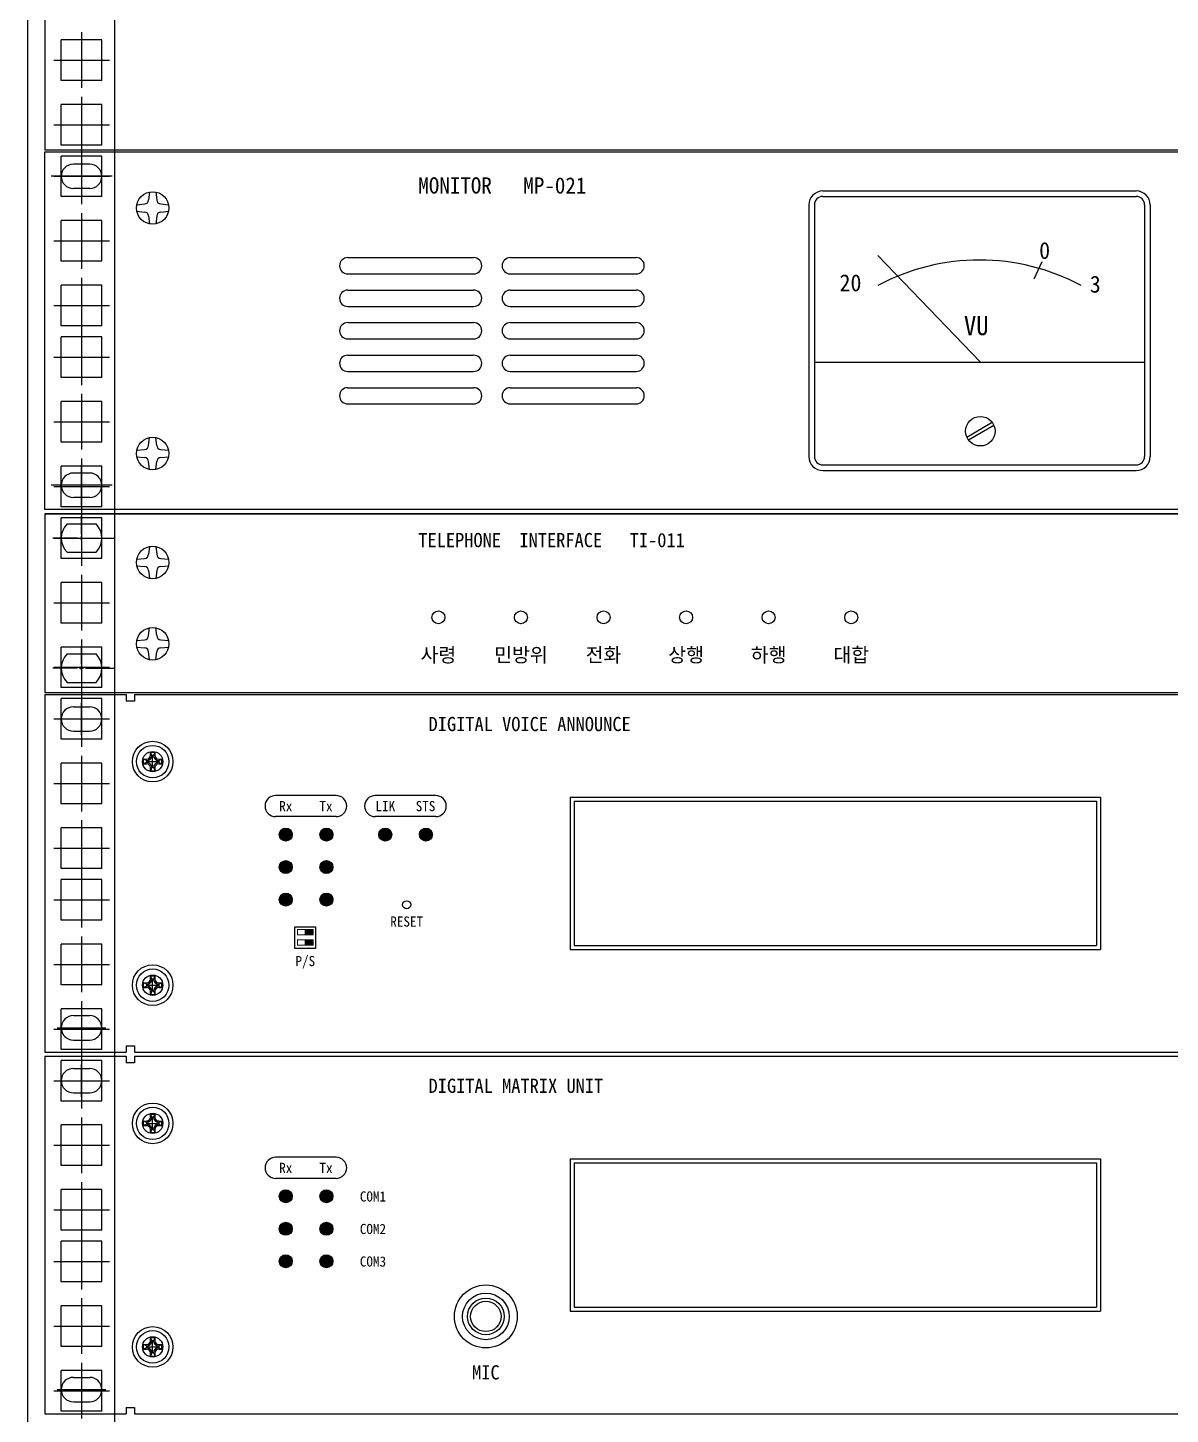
# Model space of a CAD drawing. Header units: millimetres. Extents: x 0 to 841, y 0 to 594.
# Drawn here: x 673.77 to 687.83, y 194.76 to 211.82 of the extents above; entities that cross this region are included whole.
import ezdxf
from ezdxf.enums import TextEntityAlignment as Align

# ---------------------------------------------------------------- set-up
doc = ezdxf.new("R2010")
doc.units = ezdxf.units.MM
doc.header["$LTSCALE"] = 10
doc.layers.add('LINE06', color=9, linetype='Continuous')
doc.styles.get("Standard").update_dxf_attribs({"font": 'GulimChe.ttf'})

msp = doc.modelspace()

# ---------------------------------------------------------------- hatches: boundary and pattern name
at = {"layer": 'LINE06'}
for points in [[(677.18, 200.727), (677.276, 200.727), (677.276, 200.664), (677.18, 200.664)], [(677.18, 200.6), (677.276, 200.6), (677.276, 200.537), (677.18, 200.537)]]:
    msp.add_hatch(color=256, dxfattribs=at).paths.add_polyline_path(points)

# ---------------------------------------------------------------- linework, layer by layer
for p, q in [((673.766, 130.211), (673.766, 223.661)), ((674.836, 130.211), (674.836, 223.661)), ((673.978, 216.992), (673.978, 210.317)), ((674.178, 211.173), (674.178, 211.673)), ((674.678, 211.673), (674.178, 211.673)), ((674.428, 211.766), (674.428, 211.081)), ((674.678, 211.173), (674.678, 211.673)), ((674.086, 211.423), (674.77, 211.423)), ((674.678, 211.173), (674.178, 211.173)), ((674.178, 210.378), (674.178, 210.878)), ((674.678, 210.878), (674.178, 210.878)), ((674.428, 210.971), (674.428, 210.286)), ((674.678, 210.378), (674.678, 210.878)), ((674.086, 210.628), (674.77, 210.628)), ((673.978, 210.317), (698.128, 210.317)), ((674.678, 210.378), (674.178, 210.378)), ((674.428, 210.336), (674.428, 209.651)), ((673.978, 210.293), (698.128, 210.293)), ((673.978, 205.893), (673.978, 210.293)), ((674.178, 209.743), (674.178, 210.243)), ((674.678, 210.243), (674.178, 210.243)), ((674.528, 210.143), (674.328, 210.143)), ((674.428, 210.242), (674.428, 209.743)), ((674.678, 209.743), (674.678, 210.243)), ((674.803, 209.993), (674.053, 209.993)), ((674.086, 209.993), (674.77, 209.993)), ((674.528, 209.843), (674.328, 209.843)), ((675.263, 209.797), (675.253, 209.704)), ((675.343, 209.797), (675.353, 209.704)), ((683.55, 209.813), (687.406, 209.813)), ((674.678, 209.743), (674.178, 209.743)), ((675.109, 209.644), (675.203, 209.654)), ((675.403, 209.654), (675.497, 209.644)), ((683.378, 209.641), (683.378, 206.546)), ((683.446, 209.641), (683.446, 206.546)), ((683.55, 209.745), (687.406, 209.745)), ((687.51, 209.641), (687.51, 206.546)), ((687.578, 209.641), (687.578, 206.546)), ((674.428, 209.541), (674.428, 208.856)), ((675.109, 209.564), (675.203, 209.554)), ((675.253, 209.504), (675.263, 209.41)), ((675.353, 209.504), (675.343, 209.41)), ((675.403, 209.554), (675.497, 209.564)), ((674.178, 208.948), (674.178, 209.448)), ((674.678, 209.448), (674.178, 209.448)), ((674.678, 208.948), (674.678, 209.448)), ((674.086, 209.198), (674.77, 209.198)), ((674.678, 208.948), (674.178, 208.948)), ((677.703, 208.993), (679.253, 208.993)), ((679.703, 208.993), (681.253, 208.993)), ((685.488, 207.708), (684.227, 209.021)), ((686.246, 208.943), (686.145, 208.726)), ((677.703, 208.793), (679.253, 208.793)), ((679.703, 208.793), (681.253, 208.793)), ((674.178, 208.153), (674.178, 208.653)), ((674.678, 208.653), (674.178, 208.653)), ((674.428, 208.746), (674.428, 208.061)), ((674.678, 208.153), (674.678, 208.653)), ((677.703, 208.593), (679.253, 208.593)), ((679.703, 208.593), (681.253, 208.593)), ((674.086, 208.403), (674.77, 208.403)), ((677.703, 208.393), (679.253, 208.393)), ((679.703, 208.393), (681.253, 208.393)), ((674.678, 208.153), (674.178, 208.153)), ((674.428, 208.111), (674.428, 207.426)), ((677.703, 208.193), (679.253, 208.193)), ((679.703, 208.193), (681.253, 208.193)), ((674.178, 207.518), (674.178, 208.018)), ((674.678, 208.018), (674.178, 208.018)), ((674.678, 207.518), (674.678, 208.018)), ((677.703, 207.993), (679.253, 207.993)), ((679.703, 207.993), (681.253, 207.993)), ((674.086, 207.768), (674.77, 207.768)), ((677.703, 207.793), (679.253, 207.793)), ((679.703, 207.793), (681.253, 207.793)), ((677.703, 207.593), (679.253, 207.593)), ((679.703, 207.593), (681.253, 207.593)), ((683.446, 207.708), (687.51, 207.708)), ((674.678, 207.518), (674.178, 207.518)), ((674.428, 207.316), (674.428, 206.631)), ((677.703, 207.393), (679.253, 207.393)), ((679.703, 207.393), (681.253, 207.393)), ((674.178, 206.723), (674.178, 207.223)), ((674.678, 207.223), (674.178, 207.223)), ((674.678, 206.723), (674.678, 207.223)), ((677.703, 207.193), (679.253, 207.193)), ((679.703, 207.193), (681.253, 207.193)), ((674.086, 206.973), (674.77, 206.973)), ((685.321, 206.786), (685.635, 206.967)), ((685.342, 206.75), (685.656, 206.931)), ((675.253, 206.683), (675.263, 206.777)), ((675.353, 206.683), (675.343, 206.777)), ((674.678, 206.723), (674.178, 206.723)), ((675.109, 206.623), (675.203, 206.633)), ((675.403, 206.633), (675.497, 206.623)), ((674.178, 205.928), (674.178, 206.428)), ((674.678, 206.428), (674.178, 206.428)), ((674.428, 206.521), (674.428, 205.836)), ((674.428, 205.945), (674.428, 206.444)), ((674.678, 205.928), (674.678, 206.428)), ((675.109, 206.543), (675.203, 206.533)), ((675.263, 206.39), (675.253, 206.483)), ((675.343, 206.39), (675.353, 206.483)), ((675.403, 206.533), (675.497, 206.543)), ((683.55, 206.442), (687.406, 206.442)), ((674.528, 206.343), (674.328, 206.343)), ((683.55, 206.374), (687.406, 206.374)), ((674.803, 206.193), (674.053, 206.193)), ((674.086, 206.178), (674.77, 206.178)), ((674.528, 206.043), (674.328, 206.043)), ((698.128, 205.893), (673.978, 205.893)), ((674.678, 205.928), (674.178, 205.928)), ((674.428, 205.886), (674.428, 205.201)), ((698.128, 205.843), (673.978, 205.843)), ((673.978, 205.843), (698.128, 205.843)), ((673.978, 205.843), (673.978, 203.643)), ((674.178, 205.293), (674.178, 205.793)), ((674.678, 205.793), (674.178, 205.793)), ((674.25, 205.718), (674.607, 205.718)), ((674.428, 205.593), (674.428, 205.818)), ((674.678, 205.293), (674.678, 205.793)), ((674.378, 205.543), (674.073, 205.543)), ((674.086, 205.543), (674.77, 205.543)), ((674.403, 205.543), (674.453, 205.543)), ((674.428, 205.518), (674.428, 205.568)), ((674.478, 205.543), (674.83, 205.543)), ((674.25, 205.368), (674.607, 205.368)), ((674.428, 205.493), (674.428, 205.268)), ((675.263, 205.437), (675.253, 205.343)), ((675.343, 205.437), (675.353, 205.343)), ((674.678, 205.293), (674.178, 205.293)), ((675.109, 205.283), (675.203, 205.293)), ((675.109, 205.203), (675.203, 205.193)), ((675.403, 205.293), (675.497, 205.283)), ((675.403, 205.193), (675.497, 205.203)), ((674.428, 205.091), (674.428, 204.406)), ((675.253, 205.143), (675.263, 205.05)), ((675.353, 205.143), (675.343, 205.05)), ((674.178, 204.498), (674.178, 204.998)), ((674.678, 204.998), (674.178, 204.998)), ((674.678, 204.498), (674.678, 204.998)), ((674.086, 204.748), (674.77, 204.748)), ((674.678, 204.498), (674.178, 204.498)), ((675.253, 204.343), (675.263, 204.437)), ((675.353, 204.343), (675.343, 204.437)), ((674.178, 203.703), (674.178, 204.203)), ((674.678, 204.203), (674.178, 204.203)), ((674.428, 204.296), (674.428, 203.611)), ((674.428, 203.993), (674.428, 204.218)), ((674.678, 203.703), (674.678, 204.203)), ((675.109, 204.283), (675.203, 204.293)), ((675.109, 204.203), (675.203, 204.193)), ((675.403, 204.293), (675.497, 204.283)), ((675.403, 204.193), (675.497, 204.203)), ((674.25, 204.118), (674.607, 204.118)), ((675.263, 204.05), (675.253, 204.143)), ((675.343, 204.05), (675.353, 204.143)), ((674.378, 203.943), (674.073, 203.943)), ((674.086, 203.953), (674.77, 203.953)), ((674.403, 203.943), (674.453, 203.943)), ((674.428, 203.918), (674.428, 203.968)), ((674.428, 203.893), (674.428, 203.668)), ((674.478, 203.943), (674.83, 203.943)), ((674.678, 203.703), (674.178, 203.703)), ((674.25, 203.768), (674.607, 203.768)), ((674.428, 203.661), (674.428, 202.976)), ((673.978, 203.643), (698.128, 203.643)), ((673.978, 203.618), (673.978, 199.218)), ((673.978, 203.618), (674.978, 203.618)), ((674.178, 203.068), (674.178, 203.568)), ((674.678, 203.568), (674.178, 203.568)), ((674.428, 203.118), (674.428, 203.518)), ((674.678, 203.068), (674.678, 203.568)), ((674.978, 203.618), (674.978, 203.538)), ((675.078, 203.538), (674.978, 203.538)), ((675.078, 203.618), (697.028, 203.618)), ((675.078, 203.618), (675.078, 203.538)), ((674.086, 203.318), (674.77, 203.318)), ((674.128, 203.318), (674.728, 203.318)), ((674.328, 203.468), (674.528, 203.468)), ((674.328, 203.168), (674.528, 203.168)), ((674.678, 203.068), (674.178, 203.068)), ((674.428, 202.866), (674.428, 202.181)), ((675.189, 202.822), (675.229, 202.822)), ((675.189, 202.765), (675.189, 202.822)), ((675.229, 202.805), (675.189, 202.822)), ((675.229, 202.805), (675.229, 202.782)), ((675.275, 202.908), (675.332, 202.908)), ((675.275, 202.868), (675.275, 202.908)), ((675.292, 202.868), (675.275, 202.908)), ((675.315, 202.868), (675.292, 202.868)), ((675.303, 202.719), (675.303, 202.868)), ((675.315, 202.868), (675.332, 202.908)), ((675.332, 202.868), (675.332, 202.908)), ((675.377, 202.822), (675.417, 202.822)), ((675.377, 202.805), (675.417, 202.822)), ((675.377, 202.805), (675.377, 202.782)), ((675.417, 202.765), (675.417, 202.822)), ((674.178, 202.273), (674.178, 202.773)), ((674.678, 202.773), (674.178, 202.773)), ((674.678, 202.273), (674.678, 202.773)), ((675.229, 202.782), (675.189, 202.765)), ((675.189, 202.765), (675.229, 202.765)), ((675.229, 202.793), (675.377, 202.793)), ((675.275, 202.679), (675.275, 202.719)), ((675.292, 202.719), (675.275, 202.679)), ((675.275, 202.679), (675.332, 202.679)), ((675.315, 202.719), (675.292, 202.719)), ((675.315, 202.719), (675.332, 202.679)), ((675.332, 202.679), (675.332, 202.719)), ((675.377, 202.782), (675.417, 202.765)), ((675.377, 202.765), (675.417, 202.765)), ((674.086, 202.523), (674.77, 202.523)), ((677.561, 202.376), (676.816, 202.376)), ((678.786, 202.376), (678.041, 202.376)), ((680.441, 202.356), (686.966, 202.356)), ((680.441, 202.356), (680.441, 200.481)), ((680.441, 202.356), (686.966, 202.356)), ((680.441, 202.356), (680.441, 200.481)), ((680.491, 202.306), (686.916, 202.306)), ((680.491, 202.306), (680.491, 200.531)), ((686.916, 202.306), (686.916, 200.531)), ((686.966, 202.356), (686.966, 200.481)), ((686.966, 202.356), (686.966, 200.481)), ((674.678, 202.273), (674.178, 202.273)), ((674.178, 201.478), (674.178, 201.978)), ((674.678, 201.978), (674.178, 201.978)), ((674.428, 202.071), (674.428, 201.386)), ((674.678, 201.478), (674.678, 201.978)), ((677.561, 202.116), (676.816, 202.116)), ((678.786, 202.116), (678.041, 202.116)), ((674.086, 201.728), (674.77, 201.728)), ((674.678, 201.478), (674.178, 201.478)), ((674.178, 200.843), (674.178, 201.343)), ((674.678, 201.343), (674.178, 201.343)), ((674.428, 201.436), (674.428, 200.751)), ((674.678, 200.843), (674.678, 201.343)), ((674.086, 201.093), (674.77, 201.093)), ((674.678, 200.843), (674.178, 200.843)), ((674.428, 200.641), (674.428, 199.956)), ((674.178, 200.048), (674.178, 200.548)), ((674.678, 200.548), (674.178, 200.548)), ((674.678, 200.048), (674.678, 200.548)), ((680.441, 200.481), (686.966, 200.481)), ((680.441, 200.481), (686.966, 200.481)), ((680.491, 200.531), (686.916, 200.531)), ((674.086, 200.298), (674.77, 200.298)), ((675.275, 200.158), (675.332, 200.158)), ((675.275, 200.118), (675.275, 200.158)), ((675.292, 200.118), (675.275, 200.158)), ((675.315, 200.118), (675.292, 200.118)), ((675.303, 199.969), (675.303, 200.118)), ((675.315, 200.118), (675.332, 200.158)), ((675.332, 200.118), (675.332, 200.158)), ((674.678, 200.048), (674.178, 200.048)), ((675.189, 200.072), (675.229, 200.072)), ((675.189, 200.015), (675.189, 200.072)), ((675.229, 200.055), (675.189, 200.072)), ((675.229, 200.032), (675.189, 200.015)), ((675.189, 200.015), (675.229, 200.015)), ((675.229, 200.055), (675.229, 200.032)), ((675.229, 200.043), (675.377, 200.043)), ((675.275, 199.929), (675.275, 199.969)), ((675.292, 199.969), (675.275, 199.929)), ((675.275, 199.929), (675.332, 199.929)), ((675.315, 199.969), (675.292, 199.969)), ((675.315, 199.969), (675.332, 199.929)), ((675.332, 199.929), (675.332, 199.969)), ((675.377, 200.072), (675.417, 200.072)), ((675.377, 200.055), (675.417, 200.072)), ((675.377, 200.055), (675.377, 200.032)), ((675.377, 200.032), (675.417, 200.015)), ((675.377, 200.015), (675.417, 200.015)), ((675.417, 200.015), (675.417, 200.072)), ((674.178, 199.253), (674.178, 199.753)), ((674.678, 199.753), (674.178, 199.753)), ((674.428, 199.846), (674.428, 199.161)), ((674.678, 199.253), (674.678, 199.753)), ((674.328, 199.668), (674.528, 199.668)), ((674.428, 199.718), (674.428, 199.318)), ((674.086, 199.503), (674.77, 199.503)), ((674.128, 199.518), (674.728, 199.518)), ((674.678, 199.253), (674.178, 199.253)), ((674.328, 199.368), (674.528, 199.368)), ((674.978, 199.298), (674.978, 199.218)), ((674.978, 199.298), (675.078, 199.298)), ((675.078, 199.298), (675.078, 199.218)), ((673.978, 199.218), (674.978, 199.218)), ((673.978, 199.168), (673.978, 194.768)), ((673.978, 199.168), (674.978, 199.168)), ((674.178, 198.618), (674.178, 199.118)), ((674.678, 199.118), (674.178, 199.118)), ((674.428, 199.211), (674.428, 198.526)), ((674.428, 198.668), (674.428, 199.068)), ((674.678, 198.618), (674.678, 199.118)), ((674.978, 199.168), (674.978, 199.088)), ((675.078, 199.088), (674.978, 199.088)), ((675.078, 199.218), (697.028, 199.218)), ((675.078, 199.168), (697.028, 199.168)), ((675.078, 199.168), (675.078, 199.088)), ((674.328, 199.018), (674.528, 199.018)), ((674.086, 198.868), (674.77, 198.868)), ((674.128, 198.868), (674.728, 198.868)), ((674.328, 198.718), (674.528, 198.718)), ((674.678, 198.618), (674.178, 198.618)), ((674.428, 198.416), (674.428, 197.731)), ((675.189, 198.372), (675.229, 198.372)), ((675.189, 198.315), (675.189, 198.372)), ((675.229, 198.355), (675.189, 198.372)), ((675.275, 198.458), (675.332, 198.458)), ((675.275, 198.418), (675.275, 198.458)), ((675.292, 198.418), (675.275, 198.458)), ((675.315, 198.418), (675.292, 198.418)), ((675.303, 198.269), (675.303, 198.418)), ((675.315, 198.418), (675.332, 198.458)), ((675.332, 198.418), (675.332, 198.458)), ((675.377, 198.372), (675.417, 198.372)), ((675.377, 198.355), (675.417, 198.372)), ((675.417, 198.315), (675.417, 198.372)), ((674.178, 197.823), (674.178, 198.323)), ((674.678, 198.323), (674.178, 198.323)), ((674.678, 197.823), (674.678, 198.323)), ((675.229, 198.332), (675.189, 198.315)), ((675.189, 198.315), (675.229, 198.315)), ((675.229, 198.355), (675.229, 198.332)), ((675.229, 198.343), (675.377, 198.343)), ((675.275, 198.229), (675.275, 198.269)), ((675.292, 198.269), (675.275, 198.229)), ((675.275, 198.229), (675.332, 198.229)), ((675.315, 198.269), (675.292, 198.269)), ((675.315, 198.269), (675.332, 198.229)), ((675.332, 198.229), (675.332, 198.269)), ((675.377, 198.355), (675.377, 198.332)), ((675.377, 198.332), (675.417, 198.315)), ((675.377, 198.315), (675.417, 198.315)), ((674.086, 198.073), (674.77, 198.073)), ((677.561, 197.926), (676.816, 197.926)), ((680.441, 197.906), (686.966, 197.906)), ((680.441, 197.906), (680.441, 196.031)), ((680.441, 197.906), (686.966, 197.906)), ((680.441, 197.906), (680.441, 196.031)), ((680.491, 197.856), (686.916, 197.856)), ((680.491, 197.856), (680.491, 196.081)), ((686.916, 197.856), (686.916, 196.081)), ((686.966, 197.906), (686.966, 196.031)), ((686.966, 197.906), (686.966, 196.031)), ((674.678, 197.823), (674.178, 197.823)), ((674.178, 197.028), (674.178, 197.528)), ((674.678, 197.528), (674.178, 197.528)), ((674.428, 197.621), (674.428, 196.936)), ((674.678, 197.028), (674.678, 197.528)), ((677.561, 197.666), (676.816, 197.666)), ((674.086, 197.278), (674.77, 197.278)), ((674.678, 197.028), (674.178, 197.028)), ((674.178, 196.393), (674.178, 196.893)), ((674.678, 196.893), (674.178, 196.893)), ((674.428, 196.986), (674.428, 196.301)), ((674.678, 196.393), (674.678, 196.893)), ((674.086, 196.643), (674.77, 196.643)), ((674.678, 196.393), (674.178, 196.393)), ((674.428, 196.191), (674.428, 195.506)), ((674.178, 195.598), (674.178, 196.098)), ((674.678, 196.098), (674.178, 196.098)), ((674.678, 195.598), (674.678, 196.098)), ((680.441, 196.031), (686.966, 196.031)), ((680.441, 196.031), (686.966, 196.031)), ((680.491, 196.081), (686.916, 196.081)), ((674.086, 195.848), (674.77, 195.848)), ((675.275, 195.708), (675.332, 195.708)), ((675.275, 195.668), (675.275, 195.708)), ((675.292, 195.668), (675.275, 195.708)), ((675.315, 195.668), (675.292, 195.668)), ((675.303, 195.519), (675.303, 195.668)), ((675.315, 195.668), (675.332, 195.708)), ((675.332, 195.668), (675.332, 195.708)), ((674.678, 195.598), (674.178, 195.598)), ((675.189, 195.622), (675.229, 195.622)), ((675.189, 195.565), (675.189, 195.622)), ((675.229, 195.605), (675.189, 195.622)), ((675.229, 195.582), (675.189, 195.565)), ((675.189, 195.565), (675.229, 195.565)), ((675.229, 195.605), (675.229, 195.582)), ((675.229, 195.593), (675.377, 195.593)), ((675.275, 195.479), (675.275, 195.519)), ((675.292, 195.519), (675.275, 195.479)), ((675.275, 195.479), (675.332, 195.479)), ((675.315, 195.519), (675.292, 195.519)), ((675.315, 195.519), (675.332, 195.479)), ((675.332, 195.479), (675.332, 195.519)), ((675.377, 195.622), (675.417, 195.622)), ((675.377, 195.605), (675.417, 195.622)), ((675.377, 195.605), (675.377, 195.582)), ((675.377, 195.582), (675.417, 195.565)), ((675.377, 195.565), (675.417, 195.565)), ((675.417, 195.565), (675.417, 195.622)), ((674.178, 194.803), (674.178, 195.303)), ((674.678, 195.303), (674.178, 195.303)), ((674.428, 195.396), (674.428, 194.711)), ((674.678, 194.803), (674.678, 195.303)), ((674.328, 195.218), (674.528, 195.218)), ((674.428, 195.268), (674.428, 194.868)), ((674.086, 195.053), (674.77, 195.053)), ((674.128, 195.068), (674.728, 195.068)), ((674.678, 194.803), (674.178, 194.803)), ((674.328, 194.918), (674.528, 194.918)), ((674.978, 194.848), (674.978, 194.768)), ((674.978, 194.848), (675.078, 194.848)), ((675.078, 194.848), (675.078, 194.768)), ((673.978, 194.768), (674.978, 194.768)), ((675.078, 194.768), (697.028, 194.768))]:
    msp.add_line(p, q, dxfattribs=at)
at = {"layer": 'LINE06', "const_width": 0.075}
for points in [[(676.903, 201.896, 1), (676.978, 201.896, 1)], [(677.403, 201.896, 1), (677.478, 201.896, 1)], [(678.128, 201.896, 1), (678.203, 201.896, 1)], [(678.628, 201.896, 1), (678.703, 201.896, 1)], [(676.903, 201.496, 1), (676.978, 201.496, 1)], [(677.403, 201.496, 1), (677.478, 201.496, 1)], [(676.903, 201.096, 1), (676.978, 201.096, 1)], [(677.403, 201.096, 1), (677.478, 201.096, 1)], [(676.903, 197.446, 1), (676.978, 197.446, 1)], [(677.403, 197.446, 1), (677.478, 197.446, 1)], [(676.903, 197.046, 1), (676.978, 197.046, 1)], [(677.403, 197.046, 1), (677.478, 197.046, 1)], [(676.903, 196.646, 1), (676.978, 196.646, 1)], [(677.403, 196.646, 1), (677.478, 196.646, 1)]]:
    msp.add_lwpolyline(points, format="xyb", close=True, dxfattribs=at)
at = {"layer": 'LINE06'}
msp.add_lwpolyline([(677.054, 200.759), (677.308, 200.759), (677.308, 200.496), (677.054, 200.496)], close=True, dxfattribs=at)
at = {"layer": 'LINE06', "const_width": 0.0127}
for points in [[(677.276, 200.727), (677.276, 200.664), (677.086, 200.664), (677.086, 200.727)], [(677.276, 200.6), (677.276, 200.537), (677.086, 200.537), (677.086, 200.6)], [(677.18, 200.727), (677.276, 200.727), (677.276, 200.664), (677.18, 200.664)], [(677.18, 200.6), (677.276, 200.6), (677.276, 200.537), (677.18, 200.537)]]:
    msp.add_lwpolyline(points, close=True, dxfattribs=at)
at = {"layer": 'LINE06'}
for centre, radius in [((675.303, 209.604), 0.2), ((685.488, 206.858), 0.182), ((675.303, 206.583), 0.2), ((675.303, 205.243), 0.2), ((678.819, 204.568), 0.08), ((679.835, 204.568), 0.08), ((680.851, 204.568), 0.08), ((681.867, 204.568), 0.08), ((682.883, 204.568), 0.08), ((683.899, 204.568), 0.08), ((675.303, 204.243), 0.2), ((675.303, 202.793), 0.25), ((675.303, 202.793), 0.2), ((675.303, 202.793), 0.125), ((676.941, 201.896), 0.08), ((677.441, 201.896), 0.08), ((678.166, 201.896), 0.08), ((678.666, 201.896), 0.08), ((676.941, 201.496), 0.08), ((677.441, 201.496), 0.08), ((676.941, 201.096), 0.08), ((677.441, 201.096), 0.08), ((678.429, 201.032), 0.05), ((675.303, 200.043), 0.25), ((675.303, 200.043), 0.2), ((675.303, 200.043), 0.125), ((675.303, 198.343), 0.25), ((675.303, 198.343), 0.2), ((675.303, 198.343), 0.125), ((676.941, 197.446), 0.08), ((677.441, 197.446), 0.08), ((676.941, 197.046), 0.08), ((677.441, 197.046), 0.08), ((676.941, 196.646), 0.08), ((677.441, 196.646), 0.08), ((679.403, 195.968), 0.387), ((679.403, 195.968), 0.287), ((679.403, 195.968), 0.225), ((679.403, 195.968), 0.187), ((675.303, 195.593), 0.25), ((675.303, 195.593), 0.2), ((675.303, 195.593), 0.125)]:
    msp.add_circle(centre, radius, dxfattribs=at)
for centre, radius, start, end in [((674.328, 209.993), 0.15, 90, 270), ((674.528, 209.993), 0.15, 270, 90), ((683.55, 209.641), 0.172, 90, 180), ((687.406, 209.641), 0.172, 0, 90), ((675.203, 209.704), 0.05, 270, 0), ((675.403, 209.704), 0.05, 180, 270), ((683.55, 209.641), 0.104, 90, 180), ((687.406, 209.641), 0.104, 0, 90), ((675.203, 209.504), 0.05, 0, 90), ((675.403, 209.504), 0.05, 90, 180), ((677.703, 208.893), 0.1, 90, 270), ((679.253, 208.893), 0.1, 270, 90), ((679.703, 208.893), 0.1, 90, 270), ((681.253, 208.893), 0.1, 270, 90), ((685.478, 206.306), 2.657, 61.9258, 118.0742), ((677.703, 208.493), 0.1, 90, 270), ((679.253, 208.493), 0.1, 270, 90), ((679.703, 208.493), 0.1, 90, 270), ((681.253, 208.493), 0.1, 270, 90), ((677.703, 208.093), 0.1, 90, 270), ((679.253, 208.093), 0.1, 270, 90), ((679.703, 208.093), 0.1, 90, 270), ((681.253, 208.093), 0.1, 270, 90), ((677.703, 207.693), 0.1, 90, 270), ((679.253, 207.693), 0.1, 270, 90), ((679.703, 207.693), 0.1, 90, 270), ((681.253, 207.693), 0.1, 270, 90), ((677.703, 207.293), 0.1, 90, 270), ((679.253, 207.293), 0.1, 270, 90), ((679.703, 207.293), 0.1, 90, 270), ((681.253, 207.293), 0.1, 270, 90), ((675.203, 206.683), 0.05, 270, 0), ((675.403, 206.683), 0.05, 180, 270), ((675.203, 206.483), 0.05, 0, 90), ((675.403, 206.483), 0.05, 90, 180), ((683.55, 206.546), 0.172, 180, 270), ((683.55, 206.546), 0.104, 180, 270), ((687.406, 206.546), 0.104, 270, 0), ((687.406, 206.546), 0.172, 270, 0), ((674.328, 206.193), 0.15, 90, 270), ((674.528, 206.193), 0.15, 270, 90), ((674.428, 205.543), 0.25, 135.573, 224.427), ((674.428, 205.543), 0.25, 315.573, 44.427), ((675.203, 205.343), 0.05, 270, 0), ((675.203, 205.143), 0.05, 0, 90), ((675.403, 205.343), 0.05, 180, 270), ((675.403, 205.143), 0.05, 90, 180), ((675.203, 204.343), 0.05, 270, 0), ((675.403, 204.343), 0.05, 180, 270), ((675.203, 204.143), 0.05, 0, 90), ((675.403, 204.143), 0.05, 90, 180), ((674.428, 203.943), 0.25, 135.573, 224.427), ((674.428, 203.943), 0.25, 315.573, 44.427), ((674.328, 203.318), 0.15, 90, 270), ((674.528, 203.318), 0.15, 270, 90), ((675.229, 202.868), 0.0457, 270, 0), ((675.229, 202.868), 0.0629, 270, 0), ((675.377, 202.868), 0.0629, 180, 270), ((675.377, 202.868), 0.0457, 180, 270), ((675.229, 202.719), 0.0629, 0, 90), ((675.229, 202.719), 0.0457, 0, 90), ((675.377, 202.719), 0.0629, 90, 180), ((675.377, 202.719), 0.0457, 90, 180), ((676.816, 202.246), 0.13, 90, 270), ((677.561, 202.246), 0.13, 270, 90), ((678.041, 202.246), 0.13, 90, 270), ((678.786, 202.246), 0.13, 270, 90), ((675.229, 200.118), 0.0457, 270, 0), ((675.229, 200.118), 0.0629, 270, 0), ((675.377, 200.118), 0.0629, 180, 270), ((675.377, 200.118), 0.0457, 180, 270), ((675.229, 199.969), 0.0629, 0, 90), ((675.229, 199.969), 0.0457, 0, 90), ((675.377, 199.969), 0.0629, 90, 180), ((675.377, 199.969), 0.0457, 90, 180), ((674.328, 199.518), 0.15, 90, 270), ((674.528, 199.518), 0.15, 270, 90), ((674.328, 198.868), 0.15, 90, 270), ((674.528, 198.868), 0.15, 270, 90), ((675.229, 198.418), 0.0457, 270, 0), ((675.229, 198.418), 0.0629, 270, 0), ((675.377, 198.418), 0.0629, 180, 270), ((675.377, 198.418), 0.0457, 180, 270), ((675.229, 198.269), 0.0629, 0, 90), ((675.229, 198.269), 0.0457, 0, 90), ((675.377, 198.269), 0.0629, 90, 180), ((675.377, 198.269), 0.0457, 90, 180), ((676.816, 197.796), 0.13, 90, 270), ((677.561, 197.796), 0.13, 270, 90), ((675.229, 195.668), 0.0457, 270, 0), ((675.229, 195.668), 0.0629, 270, 0), ((675.377, 195.668), 0.0629, 180, 270), ((675.377, 195.668), 0.0457, 180, 270), ((675.229, 195.519), 0.0629, 0, 90), ((675.229, 195.519), 0.0457, 0, 90), ((675.377, 195.519), 0.0629, 90, 180), ((675.377, 195.519), 0.0457, 90, 180), ((674.328, 195.068), 0.15, 90, 270), ((674.528, 195.068), 0.15, 270, 90)]:
    msp.add_arc(centre, radius, start, end, dxfattribs=at)

# ---------------------------------------------------------------- texts
for s, height, p in [('MONITOR   MP-021', 0.2, (678.572, 209.781)), ('0', 0.208, (686.212, 208.977)), ('20', 0.2084, (683.755, 208.579)), ('3', 0.208, (686.835, 208.562)), ('VU', 0.2345, (685.286, 208.039)), ('TELEPHONE  INTERFACE   TI-011', 0.175, (678.572, 205.431)), ('DIGITAL VOICE ANNOUNCE', 0.175, (678.698, 203.168)), ('DIGITAL MATRIX UNIT', 0.175, (678.698, 198.718))]:
    msp.add_text(s, height=height, dxfattribs=at).set_placement(p)
for s, height, p in [('사령', 0.175, (678.819, 204.106)), ('민방위', 0.175, (679.835, 204.106)), ('전화', 0.175, (680.851, 204.106)), ('상행', 0.175, (681.867, 204.106)), ('하행', 0.175, (682.883, 204.106)), ('대합', 0.175, (683.899, 204.106)), ('Rx', 0.125, (676.941, 202.246)), ('Tx', 0.125, (677.436, 202.246)), ('LIK', 0.125, (678.166, 202.246)), ('STS', 0.125, (678.661, 202.246)), ('RESET', 0.125, (678.429, 200.826)), ('P/S', 0.125, (677.181, 200.34)), ('Rx', 0.125, (676.941, 197.796)), ('Tx', 0.125, (677.436, 197.796)), ('COM1', 0.125, (678.014, 197.444)), ('COM2', 0.125, (678.014, 197.044)), ('COM3', 0.125, (678.014, 196.644)), ('MIC', 0.175, (679.403, 195.28))]:
    msp.add_text(s, height=height, dxfattribs=at).set_placement(p, align=Align.MIDDLE_CENTER)

doc.saveas('drawing.dxf')
